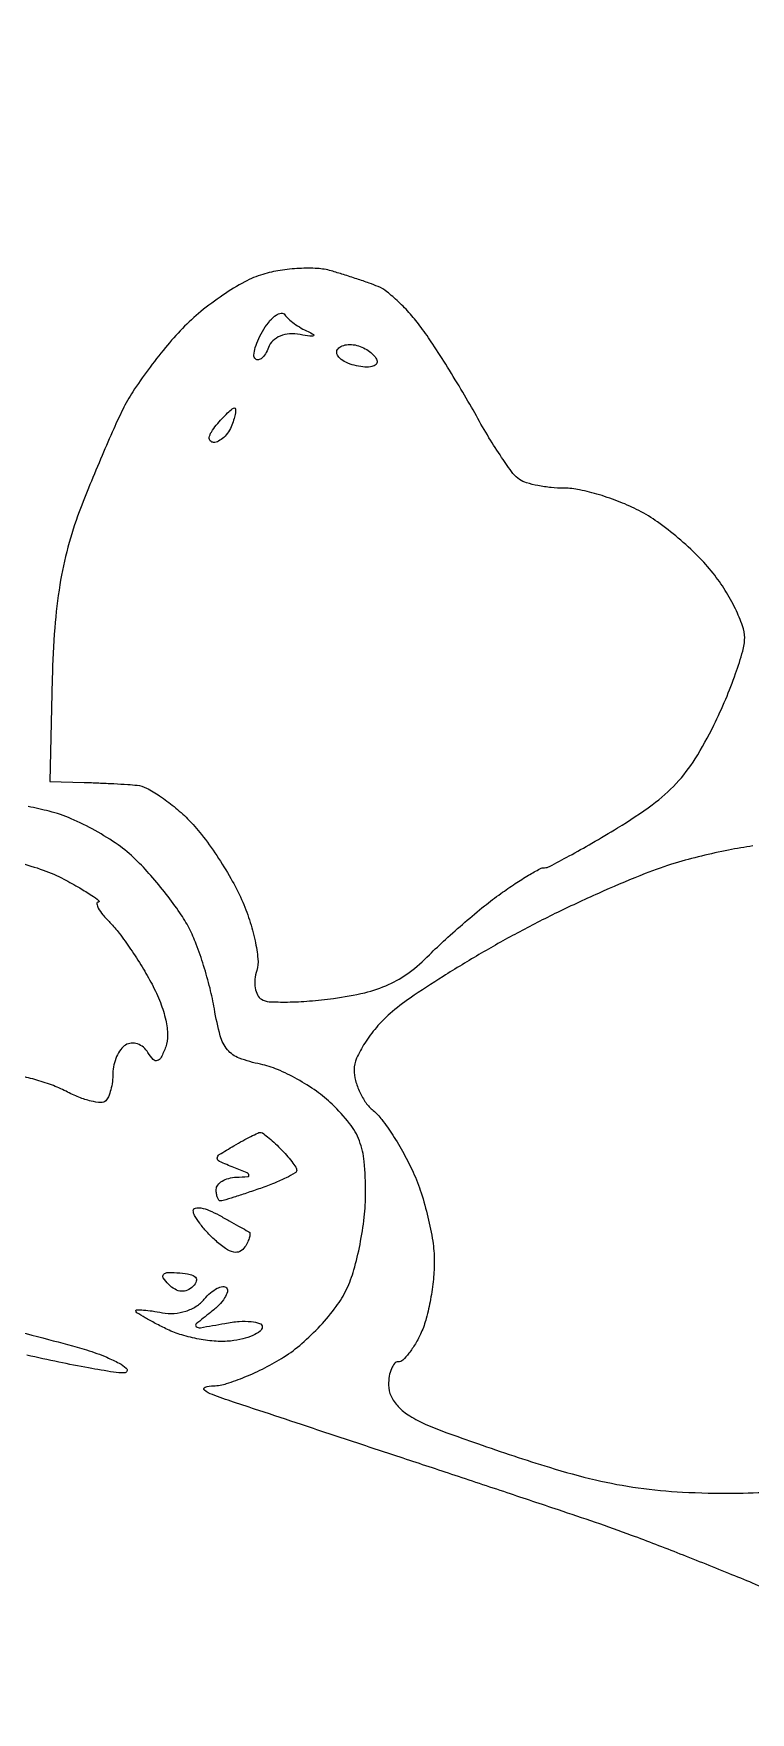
# Model space of a CAD drawing. Extents: x 0 to 102, y 0 to 135.
# Drawn here: x 86.13 to 91.41, y 111.12 to 123.48 of the extents above; entities that cross this region are included whole.
import ezdxf

# ---------------------------------------------------------------- set-up
doc = ezdxf.new("R2010")
doc.units = 0
doc.header["$MEASUREMENT"] = 0

msp = doc.modelspace()

# ---------------------------------------------------------------- linework, layer by layer
for points in [[(94.838633, 112.440451, -0.000002), (94.54195, 112.74577, 0.00077)], [(91.6218, 111.990885, 0.004303), (91.273838, 112.135995, 0.003337), (90.892654, 112.288167, 0.003374), (90.535101, 112.42537, 0.008126), (90.2682, 112.520806, 0.000936), (89.99592, 112.612635, 0.000364), (89.618895, 112.7387, 0.00036), (89.210382, 112.874636, 0.000447), (88.83, 113.000529, -0.00013), (88.465096, 113.121043, -0.000133), (88.103233, 113.240765, -0.000129), (87.789229, 113.344836, -0.000562), (87.6033, 113.406744, -0.007887), (87.447716, 113.461485, -0.083122), (87.389419, 113.49486, -0.600065), (87.39362, 113.516022, -0.064876), (87.456931, 113.526521, 0.066741), (87.552585, 113.542749, 0.021765), (87.687633, 113.591259, 0.021253), (87.834621, 113.658827, 0.022434), (87.972638, 113.737528, 0.038167), (88.106818, 113.837304, 0.026677), (88.242343, 113.968463, 0.027026), (88.359383, 114.109012, 0.04936), (88.436257, 114.236763, 0.04147), (88.489976, 114.379404, 0.020701), (88.535092, 114.567106, 0.020396), (88.565989, 114.766537, 0.028237), (88.5762, 114.947208, 0.02282), (88.565727, 115.176551, 0.067792), (88.530436, 115.329591, 0.076476), (88.458276, 115.457192, 0.034886), (88.329225, 115.599361, 0.037361), (88.214196, 115.694162, 0.026473), (88.07256, 115.783292, 0.02686), (87.927347, 115.854341, 0.049938), (87.802288, 115.893237, -0.038817), (87.64552, 115.938203, -0.130391), (87.559115, 115.9994, -0.108982), (87.505921, 116.102048, -0.022986), (87.462577, 116.300484, 0.019579), (87.430491, 116.45234, 0.014012), (87.383277, 116.619414, 0.014182), (87.329235, 116.776273, 0.029283), (87.27652, 116.894729, 0.031521), (87.209237, 117.006906, 0.014583), (87.108677, 117.144117, 0.014379), (86.994256, 117.282646, 0.019389), (86.88251, 117.400712, 0.041044), (86.753047, 117.508015, 0.025378), (86.585421, 117.612941, 0.025349), (86.407563, 117.700587, 0.040145), (86.246742, 117.75512, 0.011823), (86.091508, 117.790327, 0.010683)], [(91.42862, 117.500456, 0.011495), (91.24898, 117.469515, 0.011422), (91.049214, 117.425598, 0.012359), (90.85689, 117.37362, 0.022827), (90.633931, 117.296174, 0.008789), (90.33172, 117.169276, 0.008681), (90.008251, 117.019954, 0.010586), (89.71113, 116.868649, 0.009041), (89.428051, 116.710208, 0.00867), (89.146859, 116.539473, 0.008634), (88.904119, 116.380336, 0.030679), (88.757094, 116.266489, 0.035062), (88.655499, 116.163886, 0.035398), (88.569589, 116.048405, 0.037709), (88.509879, 115.937385, 0.1049), (88.4916, 115.85122, 0.06549), (88.501902, 115.772906, 0.04451), (88.532815, 115.688362, 0.044517), (88.578195, 115.610642, 0.065602), (88.631907, 115.552809, -0.058066), (88.696222, 115.485612, -0.01824), (88.776218, 115.371402, -0.017949), (88.856911, 115.236369, -0.01896), (88.926149, 115.0983, -0.028506), (88.985256, 114.945872, -0.019566), (89.035411, 114.767282, -0.019774), (89.070263, 114.59094, -0.037429), (89.081942, 114.446631, -0.026753), (89.075482, 114.310918, -0.019787), (89.054414, 114.162087, -0.020114), (89.023188, 114.022721, -0.041747), (88.98562, 113.917881, -0.025457), (88.942829, 113.835369, -0.034096), (88.895419, 113.765697, -0.036304), (88.850046, 113.71583, -0.192314), (88.81642, 113.7024, 0.220098), (88.789241, 113.689827, 0.077575), (88.766262, 113.652295, 0.058984), (88.750599, 113.597143, 0.03974), (88.7454, 113.531831, 0.109638), (88.76341, 113.450684, 0.080848), (88.815399, 113.37439, 0.064239), (88.901379, 113.304434, 0.036569), (89.02035, 113.242256, 0.0145), (89.167442, 113.183594, 0.004048), (89.400918, 113.100376, 0.00408), (89.666714, 113.01048, 0.004278), (89.9298, 112.926375, 0.01745), (90.268632, 112.83407, 0.022902), (90.583783, 112.775003, 0.022197), (90.910737, 112.743819, 0.014928), (91.285876, 112.735996, 0.011311), (91.574002, 112.74511, 0.013779)], [(86.019964, 117.376814, -0.025316), (86.202708, 117.322581, -0.038242), (86.354504, 117.2556, -0.007694), (86.471428, 117.190597, -0.016446), (86.55919, 117.136102, -0.023711), (86.611847, 117.097225, -0.705715), (86.607997, 117.0864, 0.453564), (86.596928, 117.073758, 0.097076), (86.60756, 117.042308, 0.04497), (86.641295, 116.993981, 0.019805), (86.69385, 116.936298, -0.032516), (86.761861, 116.857732, -0.012644), (86.845804, 116.740944, -0.012454), (86.930619, 116.609496, -0.0151), (87.00324, 116.482044, -0.028992), (87.065157, 116.346948, -0.038927), (87.104161, 116.218109, -0.04485), (87.118474, 116.105574, -0.101162), (87.104439, 116.021167, -0.024329), (87.070533, 115.944222, -0.200817), (87.042163, 115.919801, -0.294359), (87.012177, 115.92772, -0.046658), (86.973708, 115.978659, 0.080924), (86.939638, 116.017893, 0.091735), (86.896223, 116.04225, 0.100718), (86.850363, 116.048131, 0.120673), (86.809059, 116.034746, 0.095876), (86.773032, 116.001535, 0.052707), (86.74263, 115.949596, 0.049831), (86.721977, 115.888237, 0.056333), (86.715, 115.826507, -0.031832), (86.71109, 115.765152, -0.032026), (86.699424, 115.704918, -0.033777), (86.682389, 115.654003, -0.099072), (86.661974, 115.623374, -0.221099), (86.626647, 115.610471, -0.038015), (86.554356, 115.62221, -0.035189), (86.465433, 115.650433, -0.024897), (86.370075, 115.693874, 0.030264), (86.263205, 115.741182, 0.022026), (86.139476, 115.781114, 0.022382), (86.01831, 115.80864, 0.044687)], [(85.910911, 113.951104, -0.006368), (86.241167, 113.8679, -0.005969), (86.521397, 113.789899, -0.031882), (86.670627, 113.735906, -0.017347), (86.761243, 113.692626, -0.061864), (86.814051, 113.656198, -0.321927), (86.818959, 113.634299, -0.293597), (86.799568, 113.621111, -0.046686), (86.720469, 113.626437, -0.004813), (86.535973, 113.658135, -0.005961), (86.316515, 113.700728, -0.00473), (86.080468, 113.7518, 0.015925)]]:
    msp.add_lwpolyline(points, format="xyb")
for points in [[(88.3224, 121.733234, 0.05621), (88.220603, 121.750464, 0.026663), (88.087389, 121.750738, 0.026026), (87.946488, 121.736131, 0.033378), (87.819362, 121.707427, 0.052233), (87.686267, 121.652223, 0.023836), (87.525144, 121.554497, 0.023295), (87.363645, 121.434391, 0.02962), (87.227162, 121.30845, 0.018739), (87.101844, 121.16809, 0.013942), (86.973903, 121.004422, 0.014138), (86.861771, 120.843072, 0.030775), (86.787208, 120.712095, 0.009711), (86.72124, 120.570716, 0.00383), (86.635745, 120.373737, 0.003789), (86.546584, 120.15943, 0.004729), (86.46719, 119.95904, 0.027654), (86.383676, 119.700524, 0.024072), (86.324621, 119.422153, 0.021109), (86.286923, 119.106044, 0.013058), (86.268082, 118.73234), (86.2497, 117.9747), (86.5035, 117.967721, -0.00356), (86.610679, 117.96401, -0.003101), (86.722847, 117.958629, -0.003119), (86.824249, 117.9525, -0.009206), (86.893814, 117.946571, -0.09533), (86.961809, 117.926019, -0.025561), (87.059394, 117.868222, -0.024934), (87.165622, 117.78984, -0.023464), (87.265793, 117.69975, -0.033283), (87.367653, 117.584748, -0.017328), (87.479603, 117.42915, -0.017154), (87.583918, 117.260797, -0.02502), (87.663003, 117.105257, -0.02549), (87.721175, 116.955002, -0.027181), (87.762337, 116.802768, -0.028133), (87.783032, 116.66898, -0.101484), (87.774032, 116.583627, 0.054646), (87.760975, 116.518599, 0.062628), (87.763263, 116.455296, 0.072417), (87.779729, 116.403142, 0.142665), (87.808589, 116.371138, 0.127467), (87.86527, 116.353605, 0.014653), (87.99983, 116.351298, 0.016903), (88.162841, 116.358798, 0.013028), (88.339876, 116.377604, 0.025068), (88.569502, 116.419866, 0.04856), (88.745965, 116.480147, 0.053282), (88.896646, 116.568979, 0.037279), (89.045797, 116.698135, -0.011993), (89.164665, 116.81207, -0.007719), (89.307588, 116.938639, -0.007759), (89.451334, 117.058208, -0.014444), (89.572026, 117.14985, -0.009189), (89.678104, 117.222761, -0.012522), (89.77651, 117.284285, -0.009411), (89.860087, 117.331572, -0.124656), (89.894158, 117.3402, 0.121594), (89.931733, 117.349475, 0.003645), (90.075233, 117.426254, 0.007045), (90.24338, 117.520898, 0.004784), (90.432213, 117.633149, 0.021361), (90.687735, 117.803721, 0.04658), (90.864007, 117.959705, 0.048817), (91.003342, 118.140826, 0.025717), (91.14123, 118.389224, 0.013818), (91.228039, 118.579662, 0.015152), (91.301386, 118.768901, 0.014704), (91.354212, 118.93378, 0.070278), (91.368, 119.031395, 0.086619), (91.352486, 119.120273, 0.027111), (91.299659, 119.245284, 0.026182), (91.224392, 119.380994, 0.026176), (91.13535, 119.508104, 0.031599), (91.023465, 119.633988, 0.020141), (90.878839, 119.766244, 0.020227), (90.725893, 119.884953, 0.035093), (90.58882, 119.968884, 0.026153), (90.451344, 120.03143, 0.021041), (90.297812, 120.084465, 0.021521), (90.151498, 120.121434, 0.049783), (90.03892, 120.133295, -0.023323), (89.941744, 120.138365, -0.022949), (89.84493, 120.152468, -0.023548), (89.761454, 120.172687, -0.076332), (89.709961, 120.196745, -0.085544), (89.66163, 120.242694, -0.010897), (89.578147, 120.360076, -0.012504), (89.484808, 120.505249, -0.010108), (89.391744, 120.665483, 0.007249), (89.292238, 120.839088, 0.00568), (89.179444, 121.024587, 0.005746), (89.070535, 121.194809, 0.013994), (88.985365, 121.31702, 0.022178), (88.906101, 121.414841, 0.021549), (88.817752, 121.506241, 0.022045), (88.733226, 121.57966, 0.07094), (88.669081, 121.617198, 0.011457), (88.602508, 121.64263, 0.004755), (88.511481, 121.674063, 0.004701), (88.413273, 121.70591, 0.006051)], [(87.981093, 121.410311, 0.06506), (88.007223, 121.380094, 0.02544), (88.050297, 121.345477, 0.024663), (88.101302, 121.312293, 0.028106), (88.1532, 121.285847, -0.028809), (88.193568, 121.265205, -0.629797), (88.192721, 121.255094, -0.127121), (88.166405, 121.252181, -0.009663), (88.095214, 121.263813, 0.059551), (88.016162, 121.268746, 0.082909), (87.947131, 121.253159, 0.095393), (87.893964, 121.218498, 0.109548), (87.860572, 121.168042, -0.041723), (87.838174, 121.121651, -0.080523), (87.81187, 121.090033, -0.135595), (87.786262, 121.077768, -0.245379), (87.764647, 121.084553, -0.221415), (87.753978, 121.113818, -0.047651), (87.763971, 121.168292, -0.041279), (87.788925, 121.234754, -0.029149), (87.827181, 121.304787, -0.034982), (87.872112, 121.366647, -0.068023), (87.917233, 121.407586, -0.117377), (87.955079, 121.422148, -0.287921)], [(88.536609, 121.176754, -0.044241), (88.584124, 121.153518, -0.051287), (88.624319, 121.123231, -0.058705), (88.651913, 121.09082, -0.148073), (88.6608, 121.061469, -0.269156), (88.647807, 121.039081, -0.095176), (88.611377, 121.026631, -0.062812), (88.557036, 121.025866, -0.036115), (88.492552, 121.037838, -0.044796), (88.431292, 121.059875, -0.078506), (88.386668, 121.089853, -0.120306), (88.365134, 121.122498, -0.228144), (88.368361, 121.153123, -0.141718), (88.394512, 121.176794, -0.078803), (88.435958, 121.189471, -0.067911), (88.485839, 121.189666, -0.058747)], [(87.611004, 120.7242, -0.407084), (87.619247, 120.716156, -0.044074), (87.617382, 120.686923, -0.034664), (87.60818, 120.645979, -0.019009), (87.591594, 120.5973, -0.054778), (87.566583, 120.548768, -0.05745), (87.531967, 120.507677, -0.064053), (87.493452, 120.479712, -0.125677), (87.45699, 120.4704, -0.214681), (87.432763, 120.481305, -0.22275), (87.425362, 120.506421, -0.100348), (87.440195, 120.546831, -0.035237), (87.4764, 120.5973, -0.012711), (87.518876, 120.645911, -0.017822), (87.559383, 120.686923, -0.014236), (87.594489, 120.718181, -0.176553)], [(87.799693, 115.391827, -0.181787), (87.815815, 115.387447, -0.012283), (87.8544, 115.358143, -0.016361), (87.899465, 115.319656, -0.011465), (87.947743, 115.273543, -0.015332), (87.994025, 115.224332, -0.019983), (88.033098, 115.176418, -0.017988), (88.062076, 115.134796, -0.144037), (88.0686, 115.112619, -0.268854), (88.057103, 115.092782, -0.014347), (87.990338, 115.057039, -0.019304), (87.904279, 115.01817, -0.012551), (87.802176, 114.979676, -0.003221), (87.697942, 114.944091, -0.00465), (87.605296, 114.914082, -0.002488), (87.52667, 114.889849, -0.07363), (87.506076, 114.8868, -0.247114), (87.494685, 114.892796, -0.066194), (87.485117, 114.911651, -0.051077), (87.478562, 114.938994, -0.033321), (87.4764, 114.9714, -0.16722), (87.487667, 115.004147, -0.090029), (87.51989, 115.032895, -0.072474), (87.567818, 115.053397, -0.054897), (87.62445, 115.061946, 0.008549), (87.708917, 115.066786, 0.464041), (87.717234, 115.078252, 0.238653), (87.704074, 115.093565, 0.004862), (87.607052, 115.132606, -0.010479), (87.499601, 115.177253, -0.297334), (87.483904, 115.201315, -0.258418), (87.498656, 115.227952, -0.008409), (87.607052, 115.293287, -0.005537), (87.67241, 115.330237, -0.007662), (87.731888, 115.36182, -0.005086), (87.782239, 115.386933, -0.089779)], [(87.49755, 114.781767, 0.000387), (87.572619, 114.739856, 0.000521), (87.640686, 114.702015, 0.000355), (87.697859, 114.670362, 0.005566), (87.717521, 114.659779, -0.285901), (87.724877, 114.64726, -0.058526), (87.72106, 114.620693, -0.045433), (87.708502, 114.586331, -0.028102), (87.687973, 114.548517, -0.143455), (87.651087, 114.515358, -0.169048), (87.604648, 114.510118, -0.098267), (87.545077, 114.536612, -0.030306), (87.468001, 114.598301, -0.02269), (87.406444, 114.659311, -0.027097), (87.354435, 114.722287, -0.027504), (87.317162, 114.779037, -0.132299), (87.3072, 114.816029, -0.352103), (87.322422, 114.834965, -0.098996), (87.363115, 114.835749, -0.055502), (87.424495, 114.817501, -0.027533)], [(87.20898, 114.356965, -0.032045), (87.284383, 114.346396, -0.146555), (87.322889, 114.325641, -0.289954), (87.329442, 114.296473, -0.110936), (87.306193, 114.259753, -0.087557), (87.263747, 114.230041, -0.128512), (87.219154, 114.221906, -0.115615), (87.172839, 114.236507, -0.06253), (87.125388, 114.273372, -0.045571), (87.086276, 114.320346, -0.361813), (87.088662, 114.346471, -0.198203), (87.121522, 114.360135, -0.019482)], [(87.551773, 114.247427, -0.274499), (87.559184, 114.218354, -0.07248), (87.538312, 114.172955, -0.05263), (87.495037, 114.119525, -0.03209), (87.433967, 114.065887, 0.007458), (87.328394, 113.981996, 0.485955), (87.328807, 113.961625, 0.206448), (87.359417, 113.954178, 0.003263), (87.53985, 113.986089, -0.025647), (87.645255, 113.999901, -0.043699), (87.734033, 113.999162, -0.057917), (87.796059, 113.985853, -0.321353), (87.8148, 113.959704, -0.237166), (87.799011, 113.928289, -0.055125), (87.746459, 113.897554, -0.045363), (87.671257, 113.87193, -0.030805), (87.58215, 113.856069, -0.046921), (87.476202, 113.853867, -0.027023), (87.3495, 113.870048, -0.026805), (87.222906, 113.900311, -0.040079), (87.11685, 113.941246, -0.007957), (87.027678, 113.985915, -0.012428), (86.952541, 114.027468, -0.006586), (86.891589, 114.064269, -0.25919), (86.8842, 114.077565, -0.416739), (86.892354, 114.085648, -0.014446), (86.941627, 114.0838, -0.019322), (87.004726, 114.077147, -0.011303), (87.079695, 114.064565, 0.063777), (87.165859, 114.05926, 0.060858), (87.252027, 114.075603, 0.063002), (87.328922, 114.111322, 0.079513), (87.387851, 114.162942, -0.039196), (87.43474, 114.211194, -0.061445), (87.482475, 114.243755, -0.084646), (87.52373, 114.256834, -0.235071)]]:
    msp.add_lwpolyline(points, format="xyb", close=True)

doc.saveas('drawing.dxf')
